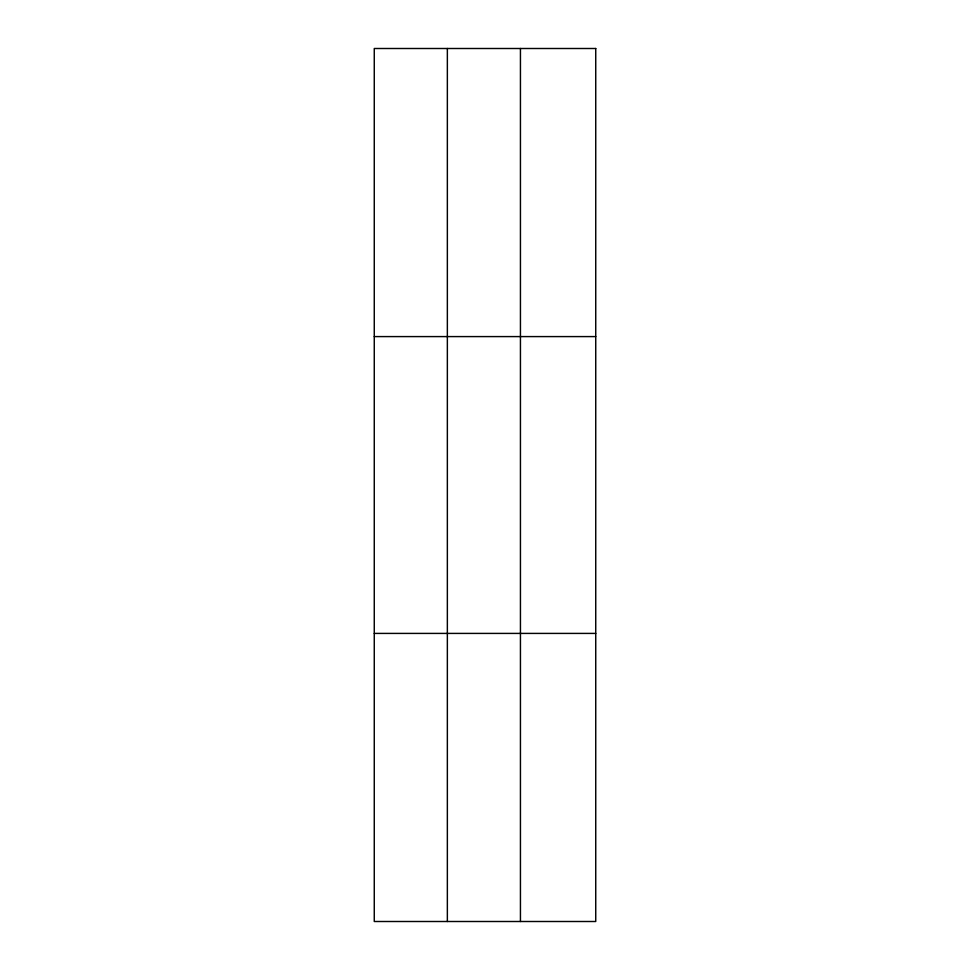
<?xml version="1.0" encoding="UTF-8"?>
<svg xmlns="http://www.w3.org/2000/svg" width="970" height="970" viewBox="0 0 970 970"><rect width="100%" height="100%" fill="white"/><g stroke="black" fill="none" stroke-linecap="round" stroke-linejoin="round"><path stroke-width="1.45" d="M447.352 48.5L447.352 921.5M520.441 48.5L520.441 921.5M374.262 336.59L595.738 336.59M374.262 633.41L595.738 633.41M595.738 48.5L595.738 921.5L374.262 921.5L374.262 48.5L595.738 48.5"/></g></svg>
